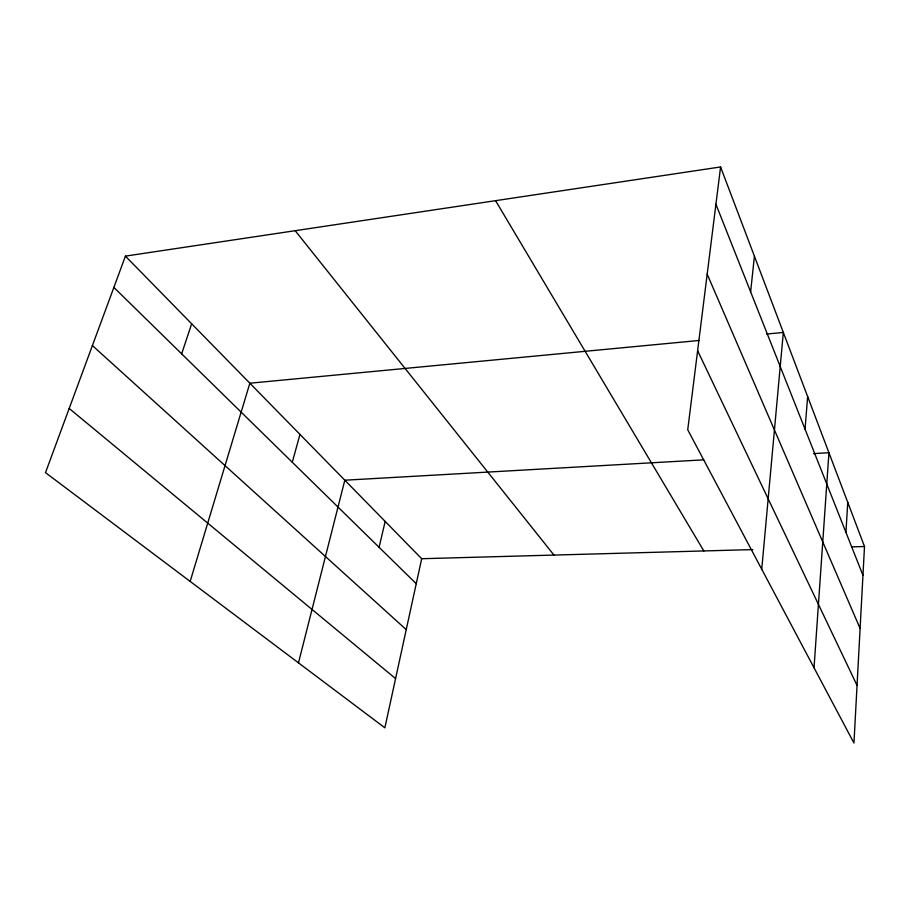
<?xml version="1.0" encoding="UTF-8"?>
<svg xmlns="http://www.w3.org/2000/svg" width="910" height="910" viewBox="0 0 910 910"><rect width="100%" height="100%" fill="white"/><g stroke="black" fill="none" stroke-linecap="round" stroke-linejoin="round"><path stroke-width="1.36" d="M720.583 166.962L864.5 546.523L853.955 743.038L687.732 429.782L720.583 166.962L125.421 256.131L45.5 472.643L384.862 727.807L421.683 558.717L125.421 256.131M845.925 532.35L847.756 502.354M814.029 667.792L828.942 452.725L813.494 453.601M805.054 429.19L807.636 396.555M761.738 569.25L783.328 332.457L766.527 334.05M750.636 291.86L754.424 256.199M379.095 547.308L385.169 521.419M298.48 662.855L344.81 480.207L703.748 459.834M292.292 462.246L299.97 434.4M190.167 581.422L249.852 383.212L699.278 340.454M181.659 353.853L191.657 323.778M421.683 558.717L752.786 549.595M851.726 546.876L864.5 546.523M69.194 408.465L395.577 678.598M92.41 345.572L406.235 629.629M113.875 287.423L416.234 583.697M295.193 230.696L553.974 555.077M495.575 200.678L703.839 550.948M697.617 350.703L857.049 685.446M707.184 274.172L860.098 628.457M715.92 204.261L862.953 575.313"/></g></svg>
